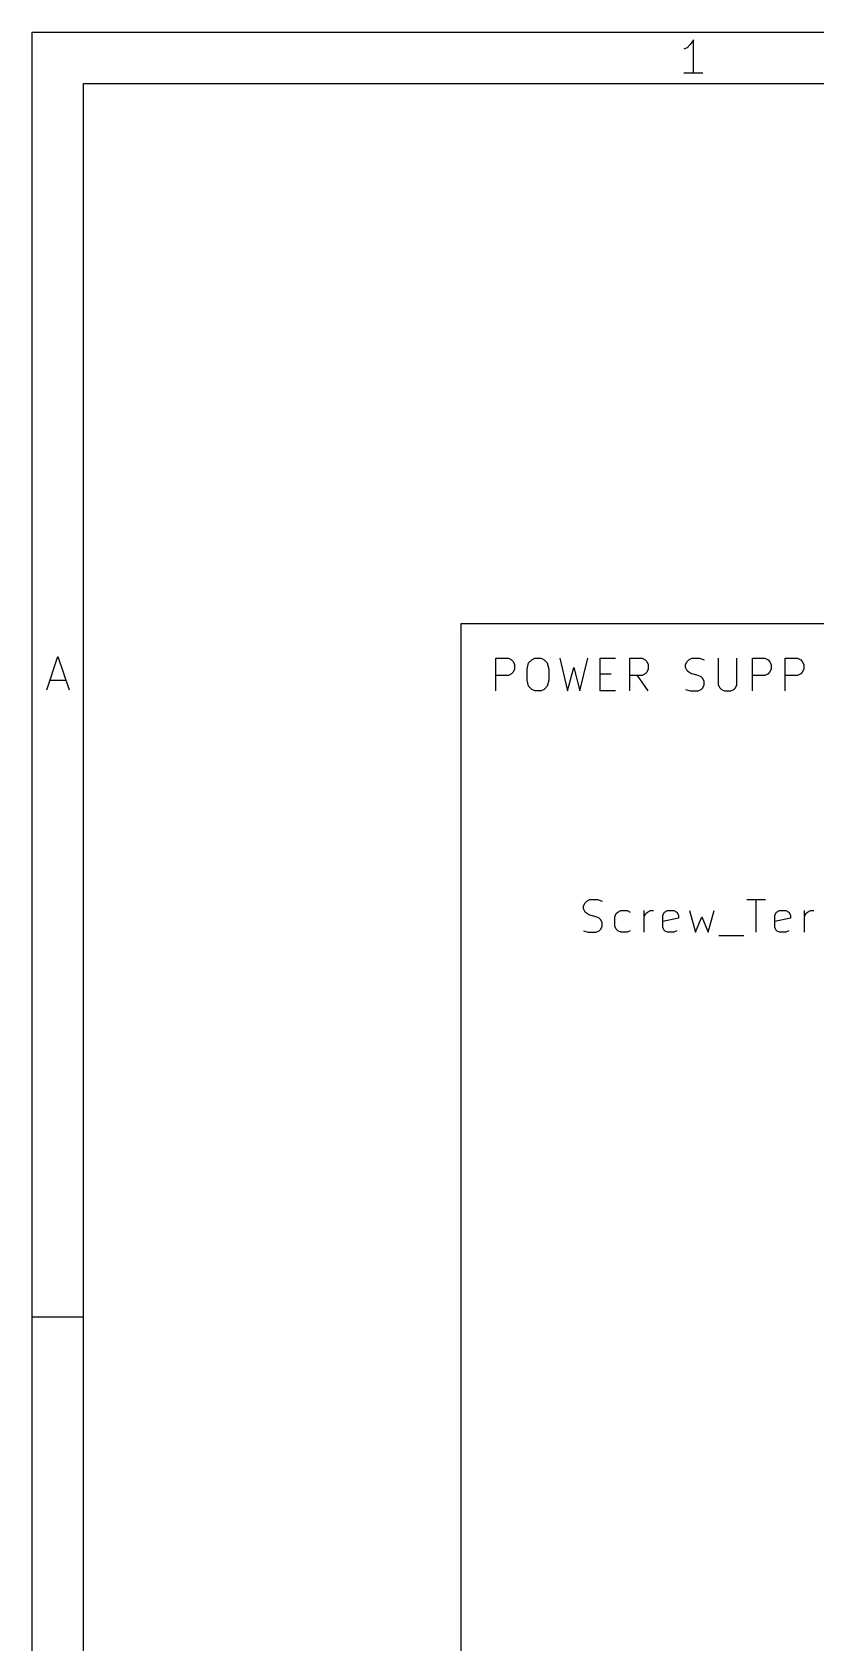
# Model space of a CAD drawing. Extents: x 0.4 to 11.3, y -7.9 to -0.4.
# Drawn here: x 0.394 to 1.594, y -2.861 to -0.394 of the extents above; entities that cross this region are included whole.
import ezdxf

# ---------------------------------------------------------------- set-up
doc = ezdxf.new("R2010")
doc.units = 0
doc.header["$MEASUREMENT"] = 0
for name, color, linetype in [('BLUE3', 171, 'CONTINUOUS'), ('CYAN2', 4, 'CONTINUOUS'), ('RED2', 1, 'CONTINUOUS')]:
    doc.layers.add(name, color=color, linetype=linetype)

msp = doc.modelspace()

# ---------------------------------------------------------------- linework, layer by layer
at = {"layer": 'BLUE3', "linetype": 'CONTINUOUS'}
for p, q in [((1.05, -1.3), (1.05, -4.95)), ((3.5, -1.3), (1.05, -1.3)), ((1.1038, -1.403), (1.1038, -1.353)), ((1.1038, -1.353), (1.1229, -1.353)), ((1.1229, -1.353), (1.1276, -1.3553)), ((1.1276, -1.3553), (1.13, -1.3577)), ((1.1538, -1.3601), (1.1586, -1.3553)), ((1.1586, -1.3553), (1.1633, -1.353)), ((1.1633, -1.353), (1.1729, -1.353)), ((1.1729, -1.353), (1.1776, -1.3553)), ((1.1776, -1.3553), (1.1824, -1.3601)), ((1.2014, -1.353), (1.2133, -1.403)), ((1.2324, -1.403), (1.2443, -1.353)), ((1.2633, -1.403), (1.2633, -1.353)), ((1.2633, -1.353), (1.2871, -1.353)), ((1.3086, -1.403), (1.3086, -1.353)), ((1.3086, -1.353), (1.3276, -1.353)), ((1.3276, -1.353), (1.3324, -1.3553)), ((1.3324, -1.3553), (1.3348, -1.3577)), ((1.3967, -1.3577), (1.399, -1.3553)), ((1.399, -1.3553), (1.4038, -1.353)), ((1.4038, -1.353), (1.4157, -1.353)), ((1.4157, -1.353), (1.4229, -1.3553)), ((1.4443, -1.353), (1.4443, -1.3934)), ((1.4729, -1.3934), (1.4729, -1.353)), ((1.4967, -1.403), (1.4967, -1.353)), ((1.4967, -1.353), (1.5157, -1.353)), ((1.5157, -1.353), (1.5205, -1.3553)), ((1.5205, -1.3553), (1.5229, -1.3577)), ((1.5467, -1.403), (1.5467, -1.353)), ((1.5467, -1.353), (1.5657, -1.353)), ((1.5657, -1.353), (1.5705, -1.3553)), ((1.5705, -1.3553), (1.5729, -1.3577)), ((1.1229, -1.3792), (1.1038, -1.3792)), ((1.1276, -1.3768), (1.1229, -1.3792)), ((1.13, -1.3744), (1.1276, -1.3768)), ((1.13, -1.3577), (1.1324, -1.3625)), ((1.1324, -1.3696), (1.13, -1.3744)), ((1.1324, -1.3625), (1.1324, -1.3696)), ((1.1514, -1.3696), (1.1538, -1.3601)), ((1.1514, -1.3863), (1.1514, -1.3696)), ((1.1824, -1.3601), (1.1848, -1.3696)), ((1.1848, -1.3696), (1.1848, -1.3863)), ((1.2133, -1.403), (1.2229, -1.3672)), ((1.2229, -1.3672), (1.2324, -1.403)), ((1.2633, -1.3768), (1.28, -1.3768)), ((1.3276, -1.3792), (1.3086, -1.3792)), ((1.3371, -1.403), (1.3205, -1.3792)), ((1.3324, -1.3768), (1.3276, -1.3792)), ((1.3348, -1.3744), (1.3324, -1.3768)), ((1.3348, -1.3577), (1.3371, -1.3625)), ((1.3371, -1.3696), (1.3348, -1.3744)), ((1.3371, -1.3625), (1.3371, -1.3696)), ((1.3943, -1.3625), (1.3967, -1.3577)), ((1.3943, -1.3672), (1.3943, -1.3625)), ((1.3967, -1.372), (1.3943, -1.3672)), ((1.399, -1.3744), (1.3967, -1.372)), ((1.4038, -1.3768), (1.399, -1.3744)), ((1.4133, -1.3792), (1.4038, -1.3768)), ((1.4181, -1.3815), (1.4133, -1.3792)), ((1.4205, -1.3839), (1.4181, -1.3815)), ((1.5157, -1.3792), (1.4967, -1.3792)), ((1.5205, -1.3768), (1.5157, -1.3792)), ((1.5229, -1.3744), (1.5205, -1.3768)), ((1.5229, -1.3577), (1.5252, -1.3625)), ((1.5252, -1.3696), (1.5229, -1.3744)), ((1.5252, -1.3625), (1.5252, -1.3696)), ((1.5657, -1.3792), (1.5467, -1.3792)), ((1.5705, -1.3768), (1.5657, -1.3792)), ((1.5729, -1.3744), (1.5705, -1.3768)), ((1.5729, -1.3577), (1.5752, -1.3625)), ((1.5752, -1.3696), (1.5729, -1.3744)), ((1.5752, -1.3625), (1.5752, -1.3696)), ((1.1538, -1.3958), (1.1514, -1.3863)), ((1.1586, -1.4006), (1.1538, -1.3958)), ((1.1633, -1.403), (1.1586, -1.4006)), ((1.1729, -1.403), (1.1633, -1.403)), ((1.1776, -1.4006), (1.1729, -1.403)), ((1.1824, -1.3958), (1.1776, -1.4006)), ((1.1848, -1.3863), (1.1824, -1.3958)), ((1.2871, -1.403), (1.2633, -1.403)), ((1.3943, -1.4006), (1.4014, -1.403)), ((1.4014, -1.403), (1.4133, -1.403)), ((1.4133, -1.403), (1.4181, -1.4006)), ((1.4181, -1.4006), (1.4205, -1.3982)), ((1.4229, -1.3887), (1.4205, -1.3839)), ((1.4205, -1.3982), (1.4229, -1.3934)), ((1.4229, -1.3934), (1.4229, -1.3887)), ((1.4443, -1.3934), (1.4467, -1.3982)), ((1.4467, -1.3982), (1.449, -1.4006)), ((1.449, -1.4006), (1.4538, -1.403)), ((1.4538, -1.403), (1.4633, -1.403)), ((1.4633, -1.403), (1.4681, -1.4006)), ((1.4681, -1.4006), (1.4705, -1.3982)), ((1.4705, -1.3982), (1.4729, -1.3934))]:
    msp.add_line(p, q, dxfattribs=at)
at = {"layer": 'CYAN2', "linetype": 'CONTINUOUS'}
for p, q in [((1.2405, -1.7276), (1.2429, -1.7252)), ((1.2405, -1.7276), (1.2429, -1.7252)), ((1.2429, -1.7252), (1.2476, -1.7228)), ((1.2429, -1.7252), (1.2476, -1.7228)), ((1.2476, -1.7228), (1.2595, -1.7228)), ((1.2476, -1.7228), (1.2595, -1.7228)), ((1.2595, -1.7228), (1.2667, -1.7252)), ((1.2595, -1.7228), (1.2667, -1.7252)), ((1.4881, -1.7228), (1.5167, -1.7228)), ((1.4881, -1.7228), (1.5167, -1.7228)), ((1.5024, -1.7728), (1.5024, -1.7228)), ((1.5024, -1.7728), (1.5024, -1.7228)), ((1.2381, -1.7323), (1.2405, -1.7276)), ((1.2381, -1.7323), (1.2405, -1.7276)), ((1.2381, -1.7371), (1.2381, -1.7323)), ((1.2381, -1.7371), (1.2381, -1.7323)), ((1.2405, -1.7418), (1.2381, -1.7371)), ((1.2405, -1.7418), (1.2381, -1.7371)), ((1.2429, -1.7442), (1.2405, -1.7418)), ((1.2429, -1.7442), (1.2405, -1.7418)), ((1.2476, -1.7466), (1.2429, -1.7442)), ((1.2476, -1.7466), (1.2429, -1.7442)), ((1.2571, -1.749), (1.2476, -1.7466)), ((1.2571, -1.749), (1.2476, -1.7466)), ((1.2619, -1.7514), (1.2571, -1.749)), ((1.2619, -1.7514), (1.2571, -1.749)), ((1.2643, -1.7538), (1.2619, -1.7514)), ((1.2643, -1.7538), (1.2619, -1.7514)), ((1.2857, -1.749), (1.2881, -1.7442)), ((1.2857, -1.749), (1.2881, -1.7442)), ((1.2857, -1.7633), (1.2857, -1.749)), ((1.2857, -1.7633), (1.2857, -1.749)), ((1.2881, -1.7442), (1.2905, -1.7418)), ((1.2881, -1.7442), (1.2905, -1.7418)), ((1.2905, -1.7418), (1.2952, -1.7395)), ((1.2905, -1.7418), (1.2952, -1.7395)), ((1.2952, -1.7395), (1.3048, -1.7395)), ((1.2952, -1.7395), (1.3048, -1.7395)), ((1.3048, -1.7395), (1.3095, -1.7418)), ((1.3048, -1.7395), (1.3095, -1.7418)), ((1.331, -1.7728), (1.331, -1.7395)), ((1.331, -1.7728), (1.331, -1.7395)), ((1.331, -1.749), (1.3333, -1.7442)), ((1.331, -1.749), (1.3333, -1.7442)), ((1.3333, -1.7442), (1.3357, -1.7418)), ((1.3333, -1.7442), (1.3357, -1.7418)), ((1.3357, -1.7418), (1.3405, -1.7395)), ((1.3357, -1.7418), (1.3405, -1.7395)), ((1.3405, -1.7395), (1.3452, -1.7395)), ((1.3405, -1.7395), (1.3452, -1.7395)), ((1.3595, -1.7466), (1.3619, -1.7418)), ((1.3595, -1.7466), (1.3619, -1.7418)), ((1.3595, -1.7657), (1.3595, -1.7466)), ((1.3595, -1.7657), (1.3595, -1.7466)), ((1.3833, -1.7514), (1.3595, -1.7561)), ((1.3833, -1.7514), (1.3595, -1.7561)), ((1.3619, -1.7418), (1.3667, -1.7395)), ((1.3619, -1.7418), (1.3667, -1.7395)), ((1.3667, -1.7395), (1.3762, -1.7395)), ((1.3667, -1.7395), (1.3762, -1.7395)), ((1.3762, -1.7395), (1.381, -1.7418)), ((1.3762, -1.7395), (1.381, -1.7418)), ((1.381, -1.7418), (1.3833, -1.7466)), ((1.381, -1.7418), (1.3833, -1.7466)), ((1.3833, -1.7466), (1.3833, -1.7514)), ((1.3833, -1.7466), (1.3833, -1.7514)), ((1.4, -1.7395), (1.4095, -1.7728)), ((1.4, -1.7395), (1.4095, -1.7728)), ((1.4095, -1.7728), (1.4191, -1.749)), ((1.4095, -1.7728), (1.4191, -1.749)), ((1.4191, -1.749), (1.4286, -1.7728)), ((1.4191, -1.749), (1.4286, -1.7728)), ((1.4286, -1.7728), (1.4381, -1.7395)), ((1.4286, -1.7728), (1.4381, -1.7395)), ((1.531, -1.7466), (1.5333, -1.7418)), ((1.531, -1.7466), (1.5333, -1.7418)), ((1.531, -1.7657), (1.531, -1.7466)), ((1.531, -1.7657), (1.531, -1.7466)), ((1.5548, -1.7514), (1.531, -1.7561)), ((1.5548, -1.7514), (1.531, -1.7561)), ((1.5333, -1.7418), (1.5381, -1.7395)), ((1.5333, -1.7418), (1.5381, -1.7395)), ((1.5381, -1.7395), (1.5476, -1.7395)), ((1.5381, -1.7395), (1.5476, -1.7395)), ((1.5476, -1.7395), (1.5524, -1.7418)), ((1.5476, -1.7395), (1.5524, -1.7418)), ((1.5524, -1.7418), (1.5548, -1.7466)), ((1.5524, -1.7418), (1.5548, -1.7466)), ((1.5548, -1.7466), (1.5548, -1.7514)), ((1.5548, -1.7466), (1.5548, -1.7514)), ((1.5762, -1.7728), (1.5762, -1.7395)), ((1.5762, -1.7728), (1.5762, -1.7395)), ((1.5762, -1.749), (1.5786, -1.7442)), ((1.5762, -1.749), (1.5786, -1.7442)), ((1.5786, -1.7442), (1.581, -1.7418)), ((1.5786, -1.7442), (1.581, -1.7418)), ((1.581, -1.7418), (1.5857, -1.7395)), ((1.581, -1.7418), (1.5857, -1.7395)), ((1.5857, -1.7395), (1.5905, -1.7395)), ((1.5857, -1.7395), (1.5905, -1.7395)), ((1.2381, -1.7704), (1.2452, -1.7728)), ((1.2381, -1.7704), (1.2452, -1.7728)), ((1.2452, -1.7728), (1.2571, -1.7728)), ((1.2452, -1.7728), (1.2571, -1.7728)), ((1.2571, -1.7728), (1.2619, -1.7704)), ((1.2571, -1.7728), (1.2619, -1.7704)), ((1.2619, -1.7704), (1.2643, -1.768)), ((1.2619, -1.7704), (1.2643, -1.768)), ((1.2667, -1.7585), (1.2643, -1.7538)), ((1.2667, -1.7585), (1.2643, -1.7538)), ((1.2643, -1.768), (1.2667, -1.7633)), ((1.2643, -1.768), (1.2667, -1.7633)), ((1.2667, -1.7633), (1.2667, -1.7585)), ((1.2667, -1.7633), (1.2667, -1.7585)), ((1.2881, -1.768), (1.2857, -1.7633)), ((1.2881, -1.768), (1.2857, -1.7633)), ((1.2905, -1.7704), (1.2881, -1.768)), ((1.2905, -1.7704), (1.2881, -1.768)), ((1.2952, -1.7728), (1.2905, -1.7704)), ((1.2952, -1.7728), (1.2905, -1.7704)), ((1.3048, -1.7728), (1.2952, -1.7728)), ((1.3048, -1.7728), (1.2952, -1.7728)), ((1.3095, -1.7704), (1.3048, -1.7728)), ((1.3095, -1.7704), (1.3048, -1.7728)), ((1.3619, -1.7704), (1.3595, -1.7657)), ((1.3619, -1.7704), (1.3595, -1.7657)), ((1.3667, -1.7728), (1.3619, -1.7704)), ((1.3667, -1.7728), (1.3619, -1.7704)), ((1.3762, -1.7728), (1.3667, -1.7728)), ((1.3762, -1.7728), (1.3667, -1.7728)), ((1.381, -1.7704), (1.3762, -1.7728)), ((1.381, -1.7704), (1.3762, -1.7728)), ((1.5333, -1.7704), (1.531, -1.7657)), ((1.5333, -1.7704), (1.531, -1.7657)), ((1.5381, -1.7728), (1.5333, -1.7704)), ((1.5381, -1.7728), (1.5333, -1.7704)), ((1.5476, -1.7728), (1.5381, -1.7728)), ((1.5476, -1.7728), (1.5381, -1.7728)), ((1.5524, -1.7704), (1.5476, -1.7728)), ((1.5524, -1.7704), (1.5476, -1.7728)), ((1.4452, -1.7776), (1.4833, -1.7776)), ((1.4452, -1.7776), (1.4833, -1.7776))]:
    msp.add_line(p, q, dxfattribs=at)
at = {"layer": 'RED2', "linetype": 'CONTINUOUS'}
for p, q in [((0.3937, -0.3937), (11.2993, -0.3937)), ((0.3937, -7.8743), (0.3937, -0.3937)), ((1.3965, -0.4174), (1.3916, -0.4199)), ((1.4013, -0.4126), (1.3965, -0.4174)), ((1.4062, -0.4053), (1.4013, -0.4126)), ((1.4062, -0.4564), (1.4062, -0.4053)), ((1.4208, -0.4564), (1.3916, -0.4564)), ((0.4724, -0.4724), (11.2206, -0.4724)), ((0.4724, -7.7956), (0.4724, -0.4724)), ((0.416, -1.4013), (0.4331, -1.3501)), ((0.4331, -1.3501), (0.4501, -1.4013)), ((0.4209, -1.3867), (0.4453, -1.3867)), ((0.3937, -2.3622), (0.4724, -2.3622))]:
    msp.add_line(p, q, dxfattribs=at)

doc.saveas('drawing.dxf')
